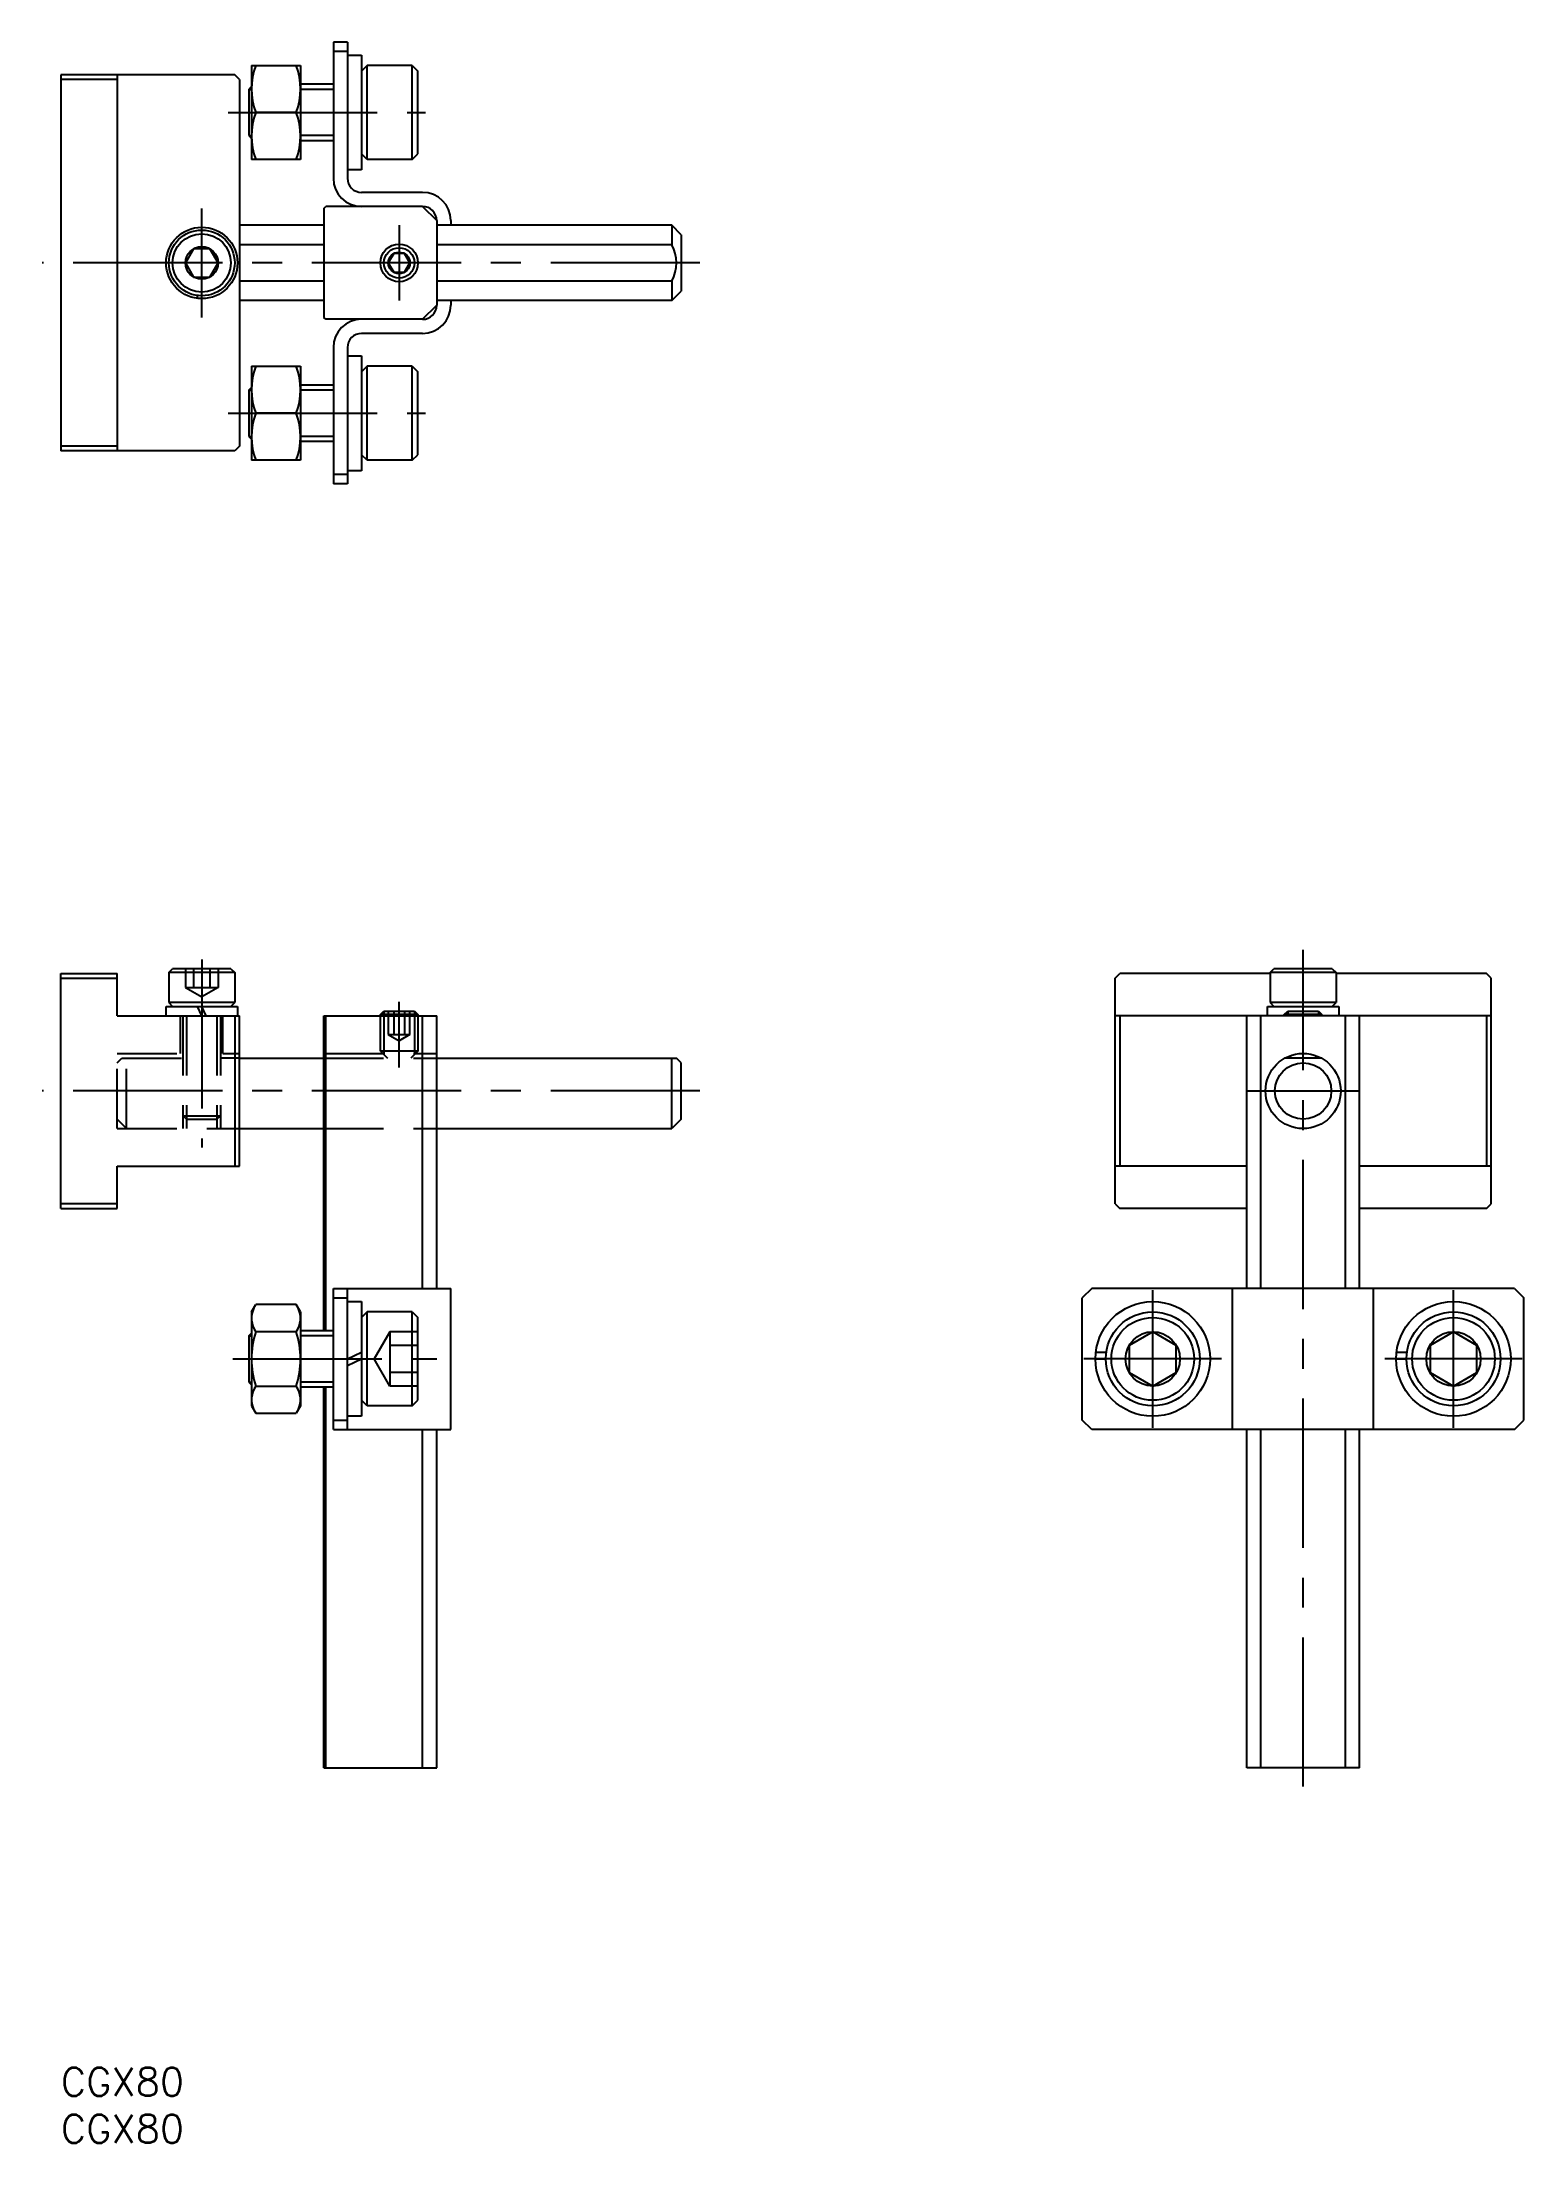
# Model space of a CAD drawing. Extents: x -2 to 156, y -8 to 216.
import ezdxf

# ---------------------------------------------------------------- set-up
doc = ezdxf.new("R2010")
doc.units = 0
doc.header["$LTSCALE"] = 0.5
doc.linetypes.add('CENTER', pattern=[50.8, 31.75, -6.35, 6.35, -6.35])
doc.linetypes.add('DASHED', pattern=[19.05, 12.7, -6.35])
doc.layers.get('0').update_dxf_attribs({"linetype": 'CONTINUOUS'})
doc.layers.add('CENTER', color=1, linetype='CENTER')
doc.styles.get("Standard").update_dxf_attribs({"font": 'txt.shx', "height": 3, "bigfont": 'bigfont.shx'})

# ---------------------------------------------------------------- blocks, each defined once
blk = doc.blocks.new('*U54')
at = {"color": 7, "linetype": 'CONTINUOUS'}
blk.add_text('CGX80', height=3, dxfattribs=at).set_placement((0, -3))
blk = doc.blocks.new('*U55')
at = {"color": 7, "linetype": 'CONTINUOUS'}
blk.add_text('CGX80', height=3, dxfattribs=at).set_placement((0, -8))

msp = doc.modelspace()

# ---------------------------------------------------------------- linework, layer by layer
at = {"color": 7, "linetype": 'CONTINUOUS'}
for p, q in [((30.5, 215.5), (29, 215.5)), ((29, 215.5), (29, 201)), ((30.5, 215.5), (30.5, 201)), ((20.3, 213), (20.3, 203)), ((20.3, 213), (25.5, 213)), ((25.5, 213), (25.5, 203)), ((30.5, 214.5), (29, 214.5)), ((30.5, 214.1), (32, 214.1)), ((32, 214.1), (32, 201.9)), ((32.6, 213), (32, 212.4)), ((32.6, 203), (32.6, 213)), ((37.4, 213), (32.6, 213)), ((37.4, 203), (37.4, 213)), ((37.4, 213), (38, 212.4)), ((38, 203.6), (38, 212.4)), ((0, 212), (0, 172)), ((18.5, 212), (0, 212)), ((6, 211.5), (0, 211.5)), ((6, 212), (6, 172)), ((19, 211.5), (18.5, 212)), ((19, 211.5), (19, 172.5)), ((20, 210.46), (20.3, 210.76)), ((20, 210.46), (20, 205.54)), ((29, 211), (25.5, 211)), ((25.05, 208), (20.75, 208)), ((20, 205.54), (20.3, 205.24)), ((29, 205), (25.5, 205)), ((32.6, 203), (32, 203.6)), ((37.4, 203), (38, 203.6)), ((25.5, 203), (20.3, 203)), ((32, 201.9), (30.5, 201.9)), ((37.4, 203), (32.6, 203)), ((38.5, 199.5), (32, 199.5)), ((28, 197.8), (28.2, 198)), ((28, 197.8), (28, 186.2)), ((38.5, 198), (28.2, 198)), ((38.5, 198), (40, 196.5)), ((28, 196), (19, 196)), ((40, 196.5), (40, 187.5)), ((65, 196), (40, 196)), ((41.5, 196.5), (41.5, 196)), ((65, 196), (65, 193.94)), ((66, 195), (65, 196)), ((66, 195), (66, 189)), ((14.13, 193.5), (13.27, 192)), ((15.87, 193.5), (14.13, 193.5)), ((16.73, 192), (15.87, 193.5)), ((28, 193.94), (19, 193.94)), ((35.42, 193), (34.85, 192)), ((36.58, 193), (35.42, 193)), ((37.15, 192), (36.58, 193)), ((65, 193.94), (40, 193.94)), ((13.27, 192), (14.13, 190.5)), ((14.13, 190.5), (15.87, 190.5)), ((15.87, 190.5), (16.73, 192)), ((28, 190.06), (19, 190.06)), ((34.85, 192), (35.42, 191)), ((35.42, 191), (36.58, 191)), ((36.58, 191), (37.15, 192)), ((65, 190.06), (40, 190.06)), ((65, 190.06), (65, 188)), ((14.53, 188.23), (14.53, 188.53)), ((15, 188.2), (15, 188.5)), ((28, 188), (19, 188)), ((65, 188), (40, 188)), ((41.5, 188), (41.5, 187.5)), ((65, 188), (66, 189)), ((28.2, 186), (28, 186.2)), ((38.5, 186), (28.2, 186)), ((38.5, 186), (40, 187.5)), ((38.5, 184.5), (32, 184.5)), ((29, 183), (29, 168.5)), ((30.5, 183), (30.5, 168.5)), ((30.5, 182.1), (32, 182.1)), ((32, 182.1), (32, 169.9)), ((20.3, 181), (20.3, 171)), ((20.3, 181), (25.5, 181)), ((25.5, 181), (25.5, 171)), ((29, 179), (25.5, 179)), ((32.6, 181), (32, 180.4)), ((32.6, 171), (32.6, 181)), ((37.4, 181), (32.6, 181)), ((37.4, 171), (37.4, 181)), ((37.4, 181), (38, 180.4)), ((38, 171.6), (38, 180.4)), ((20, 178.46), (20.3, 178.76)), ((20, 178.46), (20, 173.54)), ((25.05, 176), (20.75, 176)), ((6, 172.5), (0, 172.5)), ((19, 172.5), (18.5, 172)), ((20, 173.54), (20.3, 173.24)), ((29, 173), (25.5, 173)), ((18.5, 172), (0, 172)), ((25.5, 171), (20.3, 171)), ((32, 169.9), (30.5, 169.9)), ((32.6, 171), (32, 171.6)), ((37.4, 171), (32.6, 171)), ((37.4, 171), (38, 171.6)), ((30.5, 169.5), (29, 169.5)), ((30.5, 168.5), (29, 168.5)), ((0, 91.41), (0, 116.41)), ((0, 116.41), (6, 116.41)), ((6, 111.91), (6, 116.41)), ((11.5, 116.51), (11.9, 116.91)), ((18.5, 116.51), (11.5, 116.51)), ((11.5, 116.51), (11.5, 113.31)), ((18.1, 116.91), (11.9, 116.91)), ((18.1, 116.91), (18.5, 116.51)), ((18.5, 116.51), (18.5, 113.31)), ((112.19, 115.91), (112.69, 116.41)), ((128.69, 116.41), (112.69, 116.41)), ((128.69, 116.51), (129.09, 116.91)), ((135.69, 116.51), (128.69, 116.51)), ((128.69, 116.51), (128.69, 113.31)), ((135.29, 116.91), (129.09, 116.91)), ((135.29, 116.91), (135.69, 116.51)), ((135.69, 116.51), (135.69, 113.31)), ((151.69, 116.41), (135.69, 116.41)), ((152.19, 115.91), (151.69, 116.41)), ((0, 115.91), (6, 115.91)), ((112.19, 91.91), (112.19, 115.91)), ((152.19, 91.91), (152.19, 115.91)), ((6, 111.91), (19, 111.91)), ((11.2, 111.91), (11.2, 112.91)), ((11.2, 112.91), (18.8, 112.91)), ((18.5, 113.31), (11.5, 113.31)), ((11.5, 113.31), (11.9, 112.91)), ((15, 111.91), (14.53, 112.91)), ((15.47, 111.91), (15, 112.91)), ((18.1, 112.91), (18.5, 113.31)), ((18.5, 111.91), (18.5, 95.91)), ((18.8, 112.91), (18.8, 111.91)), ((19, 95.91), (19, 111.91)), ((28, 78.41), (28, 111.91)), ((28, 111.91), (40, 111.91)), ((28.2, 78.41), (28.2, 111.91)), ((34, 112.03), (34.38, 112.41)), ((34, 111.91), (34, 112.03)), ((38, 112.03), (34, 112.03)), ((34.38, 112.41), (37.62, 112.41)), ((37.62, 112.41), (38, 112.03)), ((38, 112.03), (38, 111.91)), ((38.5, 82.91), (38.5, 111.91)), ((40, 82.91), (40, 111.91)), ((152.19, 111.91), (112.19, 111.91)), ((112.69, 111.91), (112.69, 95.91)), ((126.19, 82.91), (126.19, 111.91)), ((127.69, 82.91), (127.69, 111.91)), ((128.39, 111.91), (128.39, 112.91)), ((128.39, 112.91), (135.99, 112.91)), ((135.69, 113.31), (128.69, 113.31)), ((128.69, 113.31), (129.09, 112.91)), ((130.19, 112.03), (130.57, 112.41)), ((130.19, 111.91), (130.19, 112.03)), ((134.19, 112.03), (130.19, 112.03)), ((130.57, 112.41), (133.81, 112.41)), ((133.81, 112.41), (134.19, 112.03)), ((134.19, 111.91), (134.19, 112.03)), ((135.29, 112.91), (135.69, 113.31)), ((135.99, 112.91), (135.99, 111.91)), ((136.69, 82.91), (136.69, 111.91)), ((138.19, 82.91), (138.19, 111.91)), ((151.69, 111.91), (151.69, 95.91)), ((19, 107.41), (28, 107.41)), ((40, 107.41), (65.5, 107.41)), ((65, 99.91), (65, 107.41)), ((66, 106.91), (65.5, 107.41)), ((134.13, 107.41), (130.25, 107.41)), ((130.72, 107.63), (130.94, 107.41)), ((133.66, 107.63), (133.44, 107.41)), ((66, 100.91), (66, 106.91)), ((66, 100.91), (65, 99.91)), ((19, 99.91), (28, 99.91)), ((40, 99.91), (65, 99.91)), ((6, 95.91), (19, 95.91)), ((6, 91.41), (6, 95.91)), ((126.19, 95.91), (112.19, 95.91)), ((152.19, 95.91), (138.19, 95.91)), ((6, 91.91), (0, 91.91)), ((112.19, 91.91), (112.69, 91.41)), ((151.69, 91.41), (152.19, 91.91)), ((0, 91.41), (6, 91.41)), ((126.19, 91.41), (112.69, 91.41)), ((151.69, 91.41), (138.19, 91.41)), ((29, 67.91), (29, 82.91)), ((29, 82.91), (41.5, 82.91)), ((30.5, 67.91), (30.5, 82.91)), ((41.5, 67.91), (41.5, 82.91)), ((109.69, 82.91), (108.69, 81.91)), ((154.69, 82.91), (109.69, 82.91)), ((124.69, 67.91), (124.69, 82.91)), ((139.69, 67.91), (139.69, 82.91)), ((154.69, 82.91), (155.69, 81.91)), ((20.3, 80.41), (20.75, 81.18)), ((25.05, 81.18), (20.75, 81.18)), ((25.5, 80.41), (25.05, 81.18)), ((29, 81.91), (30.5, 81.91)), ((30.5, 81.51), (32, 81.51)), ((32, 81.51), (32, 69.31)), ((108.69, 68.91), (108.69, 81.91)), ((155.69, 68.91), (155.69, 81.91)), ((20.3, 80.41), (20.3, 70.41)), ((25.05, 78.29), (20.75, 78.29)), ((25.5, 80.41), (25.5, 70.41)), ((29, 78.41), (25.5, 78.41)), ((32.6, 80.41), (32, 79.81)), ((32.6, 70.41), (32.6, 80.41)), ((37.4, 80.41), (32.6, 80.41)), ((37.4, 70.41), (37.4, 80.41)), ((37.4, 80.41), (38, 79.81)), ((38, 71.01), (38, 79.81)), ((116.19, 78.29), (113.69, 76.85)), ((118.69, 76.85), (116.19, 78.29)), ((148.19, 78.29), (145.69, 76.85)), ((150.69, 76.85), (148.19, 78.29)), ((20, 77.86), (20.3, 78.16)), ((20, 77.86), (20, 72.95)), ((30.5, 75.41), (32, 76.11)), ((110.13, 76.11), (111.24, 76.11)), ((113.69, 76.85), (113.69, 73.96)), ((118.69, 73.96), (118.69, 76.85)), ((142.13, 76.11), (143.24, 76.11)), ((145.69, 76.85), (145.69, 73.96)), ((150.69, 73.96), (150.69, 76.85)), ((30.5, 74.71), (32, 75.41)), ((110.09, 75.41), (111.19, 75.41)), ((113.69, 73.96), (116.19, 72.52)), ((116.19, 72.52), (118.69, 73.96)), ((142.09, 75.41), (143.19, 75.41)), ((145.69, 73.96), (148.19, 72.52)), ((148.19, 72.52), (150.69, 73.96)), ((20, 72.95), (20.3, 72.65)), ((20.75, 72.52), (25.05, 72.52)), ((29, 72.41), (25.5, 72.41)), ((28, 31.91), (28, 72.41)), ((28.2, 31.91), (28.2, 72.41)), ((20.3, 70.41), (20.75, 69.63)), ((20.75, 69.63), (25.05, 69.63)), ((25.5, 70.41), (25.05, 69.63)), ((32, 69.31), (30.5, 69.31)), ((32.6, 70.41), (32, 71.01)), ((37.4, 70.41), (32.6, 70.41)), ((37.4, 70.41), (38, 71.01)), ((29, 68.91), (30.5, 68.91)), ((29, 67.91), (41.5, 67.91)), ((38.5, 31.91), (38.5, 67.91)), ((40, 31.91), (40, 67.91)), ((109.69, 67.91), (108.69, 68.91)), ((154.69, 67.91), (109.69, 67.91)), ((126.19, 31.91), (126.19, 67.91)), ((127.69, 31.91), (127.69, 67.91)), ((136.69, 31.91), (136.69, 67.91)), ((138.19, 31.91), (138.19, 67.91)), ((154.69, 67.91), (155.69, 68.91)), ((28, 31.91), (40, 31.91)), ((138.19, 31.91), (126.19, 31.91))]:
    msp.add_line(p, q, dxfattribs=at)
at = {"color": 3, "linetype": 'CONTINUOUS'}
for p, q in [((20, 210.46), (20.3, 210.46)), ((29, 210.46), (25.5, 210.46)), ((20, 205.54), (20.3, 205.54)), ((29, 205.54), (25.5, 205.54)), ((20, 178.46), (20.3, 178.46)), ((29, 178.46), (25.5, 178.46)), ((20, 173.54), (20.3, 173.54)), ((29, 173.54), (25.5, 173.54)), ((34.38, 112.41), (34.38, 111.91)), ((37.62, 112.41), (37.62, 111.91)), ((130.57, 112.41), (130.57, 111.91)), ((133.81, 112.41), (133.81, 111.91)), ((20, 77.86), (20.3, 77.86)), ((29, 77.86), (25.5, 77.86)), ((20, 72.95), (20.3, 72.95)), ((29, 72.95), (25.5, 72.95))]:
    msp.add_line(p, q, dxfattribs=at)
at = {"color": 3, "linetype": 'DASHED'}
for p, q in [((13.27, 116.91), (13.27, 114.91)), ((14.13, 116.91), (14.13, 114.91)), ((15.87, 116.91), (15.87, 114.91)), ((16.73, 116.91), (16.73, 114.91)), ((13.27, 114.91), (15, 113.91)), ((13.27, 114.91), (16.73, 114.91)), ((16.73, 114.91), (15, 113.91)), ((12.75, 107.91), (12.75, 111.91)), ((13, 111.91), (13, 99.91)), ((13.38, 111.91), (13.38, 99.91)), ((16.62, 111.91), (16.62, 99.91)), ((17, 111.91), (17, 99.91)), ((17.25, 107.91), (17.25, 111.91)), ((34, 108.16), (34, 111.91)), ((34.38, 111.91), (34.38, 107.78)), ((34.85, 112.41), (34.85, 109.91)), ((35.42, 112.41), (35.42, 109.91)), ((36.58, 112.41), (36.58, 109.91)), ((37.15, 109.91), (37.15, 112.41)), ((37.62, 111.91), (37.62, 107.78)), ((38, 111.91), (38, 108.16)), ((34.85, 109.91), (36, 109.24)), ((34.85, 109.91), (37.15, 109.91)), ((37.15, 109.91), (36, 109.24)), ((6, 99.91), (6, 107.91)), ((6, 107.91), (12.75, 107.91)), ((6, 106.91), (6.5, 107.41)), ((6.5, 107.41), (13, 107.41)), ((7, 99.91), (7, 107.41)), ((19, 107.41), (17, 107.41)), ((17.25, 107.91), (19, 107.91)), ((28, 107.91), (40, 107.91)), ((28, 107.41), (40, 107.41)), ((38, 108.16), (34, 108.16)), ((34, 108.16), (34.75, 107.41)), ((38, 108.16), (37.25, 107.41)), ((6, 100.91), (7, 99.91)), ((13, 101.28), (17, 101.28)), ((13, 101.28), (13.38, 100.91)), ((13.38, 100.91), (16.62, 100.91)), ((16.62, 100.91), (17, 101.28)), ((6, 99.91), (19, 99.91)), ((28, 99.91), (40, 99.91)), ((35, 78.29), (33.33, 75.41)), ((38, 78.29), (35, 78.29)), ((35, 78.29), (35, 72.52)), ((38, 76.85), (35, 76.85)), ((35, 72.52), (33.33, 75.41)), ((38, 73.96), (35, 73.96)), ((38, 72.52), (35, 72.52))]:
    msp.add_line(p, q, dxfattribs=at)
at = {"color": 7, "linetype": 'CONTINUOUS'}
for centre, radius in [((15, 192), 3.8), ((15, 192), 3.5), ((15, 192), 3.1), ((15, 192), 1.73), ((36, 192), 2), ((36, 192), 1.62), ((36, 192), 1.15), ((132.19, 103.91), 4), ((132.19, 103.91), 3), ((116.19, 75.41), 6.1), ((148.19, 75.41), 6.1), ((116.19, 75.41), 5), ((116.19, 75.41), 4.4), ((116.19, 75.41), 2.89), ((148.19, 75.41), 5), ((148.19, 75.41), 4.4), ((148.19, 75.41), 2.89)]:
    msp.add_circle(centre, radius, dxfattribs=at)
for centre, radius, start, end in [((27.52, 210.5), 7.22, 159.7438, 200.2562), ((18.28, 210.5), 7.22, 339.7438, 20.2562), ((27.52, 205.5), 7.22, 159.7438, 200.2562), ((18.28, 205.5), 7.22, 339.7438, 20.2562), ((32, 201), 3, 180, 270), ((32, 201), 1.5, 180, 270), ((38.5, 196.5), 3, 0, 90), ((38.5, 196.5), 1.5, 0, 90), ((61.5, 192), 4, 331.045, 28.955), ((32, 183), 3, 90, 180), ((38.5, 187.5), 3, 270, 0), ((38.5, 187.5), 1.5, 270, 0), ((32, 183), 1.5, 90, 180), ((27.52, 178.5), 7.22, 159.7438, 200.2562), ((18.28, 178.5), 7.22, 339.7438, 20.2562), ((27.52, 173.5), 7.22, 159.7438, 200.2562), ((18.28, 173.5), 7.22, 339.7438, 20.2562), ((22.86, 79.74), 2.56, 154.3842, 214.3842), ((22.94, 79.74), 2.56, 325.6158, 25.6158), ((29.85, 75.41), 9.55, 162.412, 197.588), ((15.95, 75.41), 9.55, 342.412, 17.588), ((22.86, 71.08), 2.56, 145.6158, 205.6158), ((22.94, 71.08), 2.56, 334.3842, 34.3842)]:
    msp.add_arc(centre, radius, start, end, dxfattribs=at)
at = {"layer": 'CENTER', "color": 1, "linetype": 'CENTER'}
for p, q in [((17.8, 208), (38.8, 208)), ((15, 186.2), (15, 197.8)), ((36, 196), (36, 188)), ((68, 192), (-2, 192)), ((17.8, 176), (38.8, 176)), ((132.19, 29.91), (132.19, 118.91)), ((15, 117.91), (15, 97.91)), ((36, 106.41), (36, 113.41)), ((68, 103.91), (-2, 103.91)), ((126.19, 103.91), (138.19, 103.91)), ((116.19, 68.09), (116.19, 82.73)), ((148.19, 68.09), (148.19, 82.73)), ((18.3, 75.41), (40, 75.41)), ((123.51, 75.41), (108.87, 75.41)), ((155.51, 75.41), (140.87, 75.41))]:
    msp.add_line(p, q, dxfattribs=at)

# ---------------------------------------------------------------- block references
at = {"color": 7, "linetype": 'CONTINUOUS'}
for name in ['*U54', '*U55']:
    msp.add_blockref(name, (0, 0), dxfattribs=at)

doc.saveas('drawing.dxf')
